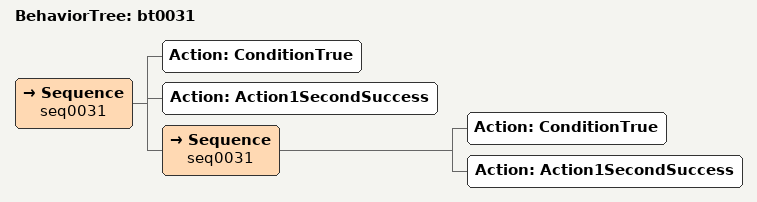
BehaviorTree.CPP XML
<root>

  <BehaviorTree ID="bt0031">
    <Sequence name="seq0031">
      <Action ID="ConditionTrue" />
      <Action ID="Action1SecondSuccess" />

     <Sequence name="seq0031">
      <Action ID="ConditionTrue" />
      <Action ID="Action1SecondSuccess" />
    </Sequence>
    </Sequence>
  </BehaviorTree>

</root>
